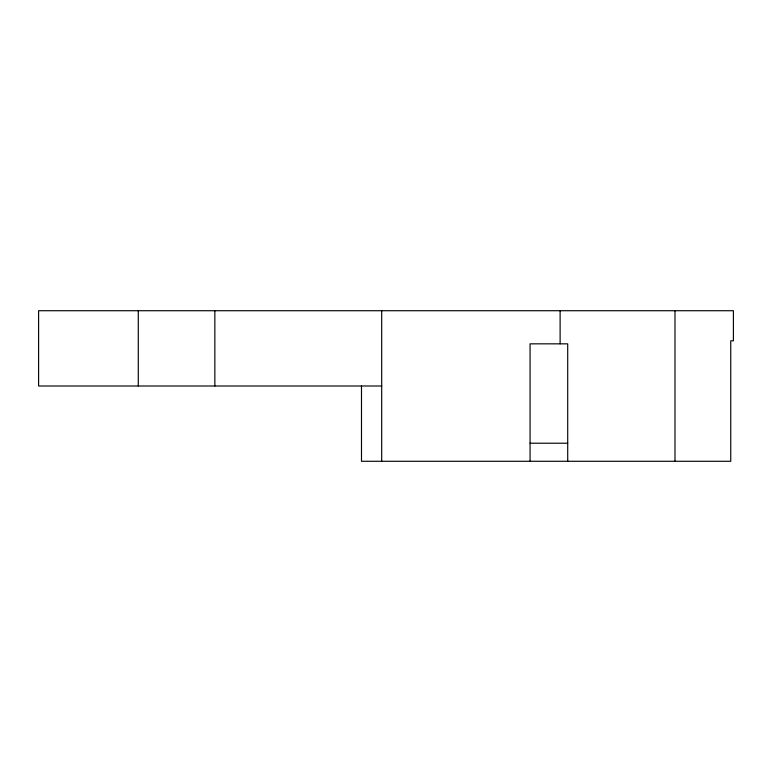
<?xml version="1.0" encoding="UTF-8"?>
<svg xmlns="http://www.w3.org/2000/svg" width="772" height="772" viewBox="0 0 772 772"><rect width="100%" height="100%" fill="white"/><g stroke="black" fill="none" stroke-linecap="round" stroke-linejoin="round"><path stroke-width="1.16" d="M381.696 386L38.6 386L38.6 310.72L733.4 310.72L733.4 340.828L730.746 340.828L730.746 461.28L361.489 461.28L361.489 386M530.074 443.215L567.709 443.215M674.989 310.72L674.989 461.28M567.709 461.28L567.709 343.839L530.074 343.839L530.074 461.28M560.115 310.72L560.115 343.839M381.696 310.72L381.696 461.28M214.848 310.72L214.848 386M138.285 310.72L138.285 386"/></g></svg>
